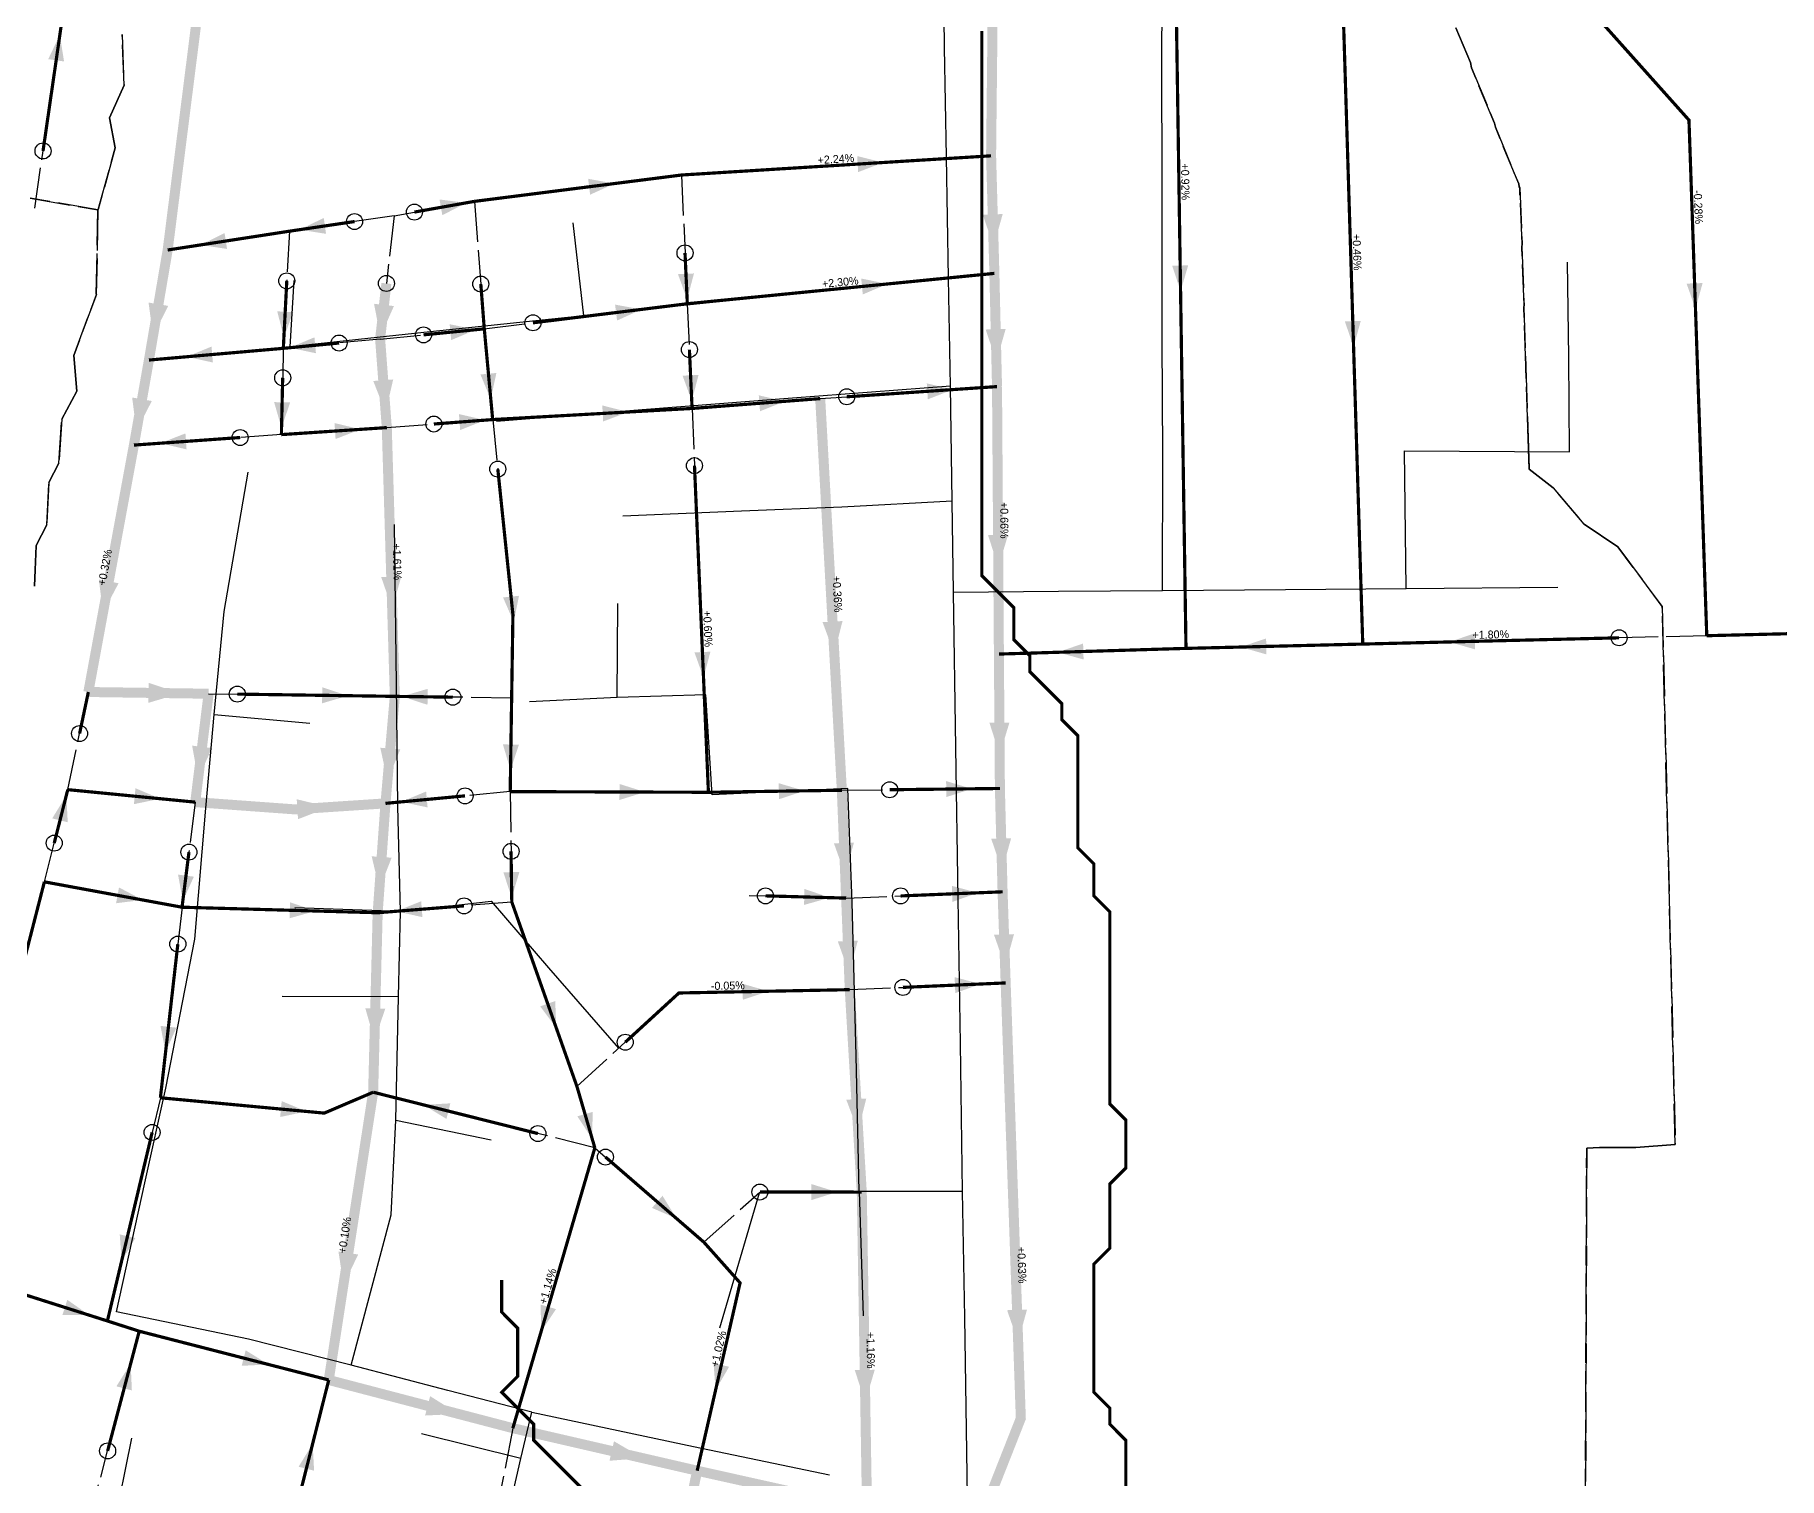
# Model space of a CAD drawing. Header units: metres. Extents: x 442821 to 452274, y 2561971 to 2571293.
# Drawn here: x 450303.2 to 450739.3, y 2568943.6 to 2569304.2 of the extents above; entities that cross this region are included whole.
import ezdxf
from ezdxf.enums import TextEntityAlignment as Align

# ---------------------------------------------------------------- set-up
doc = ezdxf.new("R2010")
doc.units = ezdxf.units.M
doc.header["$LTSCALE"] = 8
doc.linetypes.add('DASHDOT', pattern=[3.556, 2.54, -0.508, 0, -0.508])
doc.linetypes.add('DASHED', pattern=[1.524, 1.27, -0.254])
for name, color, linetype in [('A_ARROWS', 7, 'Continuous'), ('A_BRANCH', 7, 'Continuous'), ('A_BUILT_2006', 252, 'Continuous'), ('A_CATCHMENTS', 7, 'Continuous'), ('A_GRADIENT', 8, 'Continuous'), ('A_HEAD_GAP', 8, 'Continuous'), ('A_HEADS', 8, 'Continuous'), ('A_LATERAL', 7, 'Continuous'), ('A_STREAMS', 5, 'Continuous'), ('A_SUBMAIN', 7, 'Continuous')]:
    doc.layers.add(name, color=color, linetype=linetype)

msp = doc.modelspace()

# ---------------------------------------------------------------- linework, layer by layer
at = {"layer": 'A_ARROWS', "color": 3}
msp.add_solid([(450309.47, 2569304.18), (450310.53, 2569297.56), (450306.57, 2569298.13)], dxfattribs=at)
at = {"layer": 'A_ARROWS', "color": 1}
for points in [[(450515.31, 2569272.31), (450509.05, 2569269.91), (450508.8, 2569273.91)], [(450448.14, 2569267.05), (450442.04, 2569264.26), (450441.54, 2569268.23)], [(450411.04, 2569262.22), (450405.09, 2569259.13), (450404.39, 2569263.07)], [(450369.41, 2569255.52), (450375.45, 2569258.44), (450376.03, 2569254.48)], [(450542.91, 2569251.36), (450540.19, 2569259.28), (450545.18, 2569259.42)], [(450344.64, 2569251.71), (450350.66, 2569254.66), (450351.27, 2569250.71)], [(450589.64, 2569240.16), (450587.55, 2569246.53), (450591.55, 2569246.59)], [(450466.29, 2569238.09), (450464, 2569244.4), (450468, 2569244.58)], [(450516.37, 2569241.96), (450510.2, 2569239.34), (450509.81, 2569243.32)], [(450332.77, 2569229.01), (450331.65, 2569237.31), (450336.58, 2569236.47)], [(450389.61, 2569228.77), (450388.02, 2569237), (450392.99, 2569236.44)], [(450454.88, 2569235.59), (450448.77, 2569232.82), (450448.28, 2569236.79)], [(450365.49, 2569228.62), (450363.82, 2569235.11), (450367.81, 2569234.91)], [(450632.9, 2569226.27), (450630.7, 2569232.61), (450634.7, 2569232.73)], [(450366.94, 2569226.02), (450373.12, 2569228.62), (450373.5, 2569224.64)], [(450413.48, 2569230.54), (450407.31, 2569227.92), (450406.92, 2569231.9)], [(450543.61, 2569222.63), (450540.92, 2569230.57), (450545.92, 2569230.69)], [(450341.19, 2569223.76), (450347.4, 2569226.31), (450347.74, 2569222.33)], [(450417.2, 2569213.16), (450414.62, 2569219.34), (450418.61, 2569219.71)], [(450467.44, 2569212.74), (450465.15, 2569219.04), (450469.15, 2569219.22)], [(450390.92, 2569209.92), (450387.82, 2569217.71), (450392.81, 2569218.09)], [(450532.72, 2569215.56), (450526.47, 2569213.13), (450526.2, 2569217.12)], [(450328.62, 2569205.27), (450327.55, 2569213.58), (450332.47, 2569212.71)], [(450364.89, 2569205.99), (450363.04, 2569212.43), (450367.04, 2569212.34)], [(450451.58, 2569209.96), (450445.3, 2569207.6), (450445.08, 2569211.6)], [(450490.73, 2569212.63), (450484.51, 2569210.15), (450484.2, 2569214.13)], [(450384.66, 2569205.63), (450378.41, 2569203.21), (450378.14, 2569207.2)], [(450415.78, 2569207.93), (450409.55, 2569205.45), (450409.25, 2569209.44)], [(450334.63, 2569202.17), (450340.87, 2569204.61), (450341.15, 2569200.62)], [(450544.08, 2569171.21), (450541.52, 2569179.19), (450546.52, 2569179.22)], [(450320.25, 2569159.76), (450319.24, 2569168.08), (450324.16, 2569167.17)], [(450392.56, 2569160.77), (450389.82, 2569168.69), (450394.82, 2569168.84)], [(450422.93, 2569157.46), (450420.28, 2569163.62), (450424.26, 2569164.03)], [(450503.08, 2569149.6), (450500.14, 2569157.45), (450505.14, 2569157.72)], [(450656.83, 2569152.49), (450663.18, 2569154.65), (450663.27, 2569150.65)], [(450470.39, 2569143.58), (450468.12, 2569149.89), (450472.11, 2569150.06)], [(450558.94, 2569149.92), (450565.28, 2569152.11), (450565.4, 2569148.11)], [(450604.68, 2569151.22), (450611.03, 2569153.38), (450611.12, 2569149.38)], [(450339.63, 2569139.66), (450331.6, 2569137.28), (450331.67, 2569142.28)], [(450381.46, 2569139.07), (450375.03, 2569137.16), (450375.09, 2569141.16)], [(450395.01, 2569138.88), (450401.44, 2569140.79), (450401.38, 2569136.79)], [(450544.42, 2569124.32), (450541.86, 2569132.3), (450546.86, 2569132.33)], [(450344.04, 2569118.34), (450342.54, 2569126.59), (450347.5, 2569125.98)], [(450391.38, 2569117.88), (450389.58, 2569126.06), (450394.56, 2569125.63)], [(450422.14, 2569120.46), (450420.24, 2569126.89), (450424.24, 2569126.83)], [(450334.55, 2569113.32), (450327.99, 2569111.96), (450328.38, 2569115.94)], [(450394.85, 2569112.54), (450401.04, 2569115.13), (450401.41, 2569111.15)], [(450455.79, 2569114.99), (450449.38, 2569113.01), (450449.39, 2569117.01)], [(450495.62, 2569115.3), (450489.26, 2569113.2), (450489.19, 2569117.2)], [(450537.46, 2569115.8), (450531.08, 2569113.73), (450531.04, 2569117.73)], [(450311.09, 2569114.13), (450311.45, 2569107.43), (450307.57, 2569108.41)], [(450376.84, 2569111.23), (450369.02, 2569108.21), (450368.69, 2569113.19)], [(450505.81, 2569094.27), (450502.99, 2569102.17), (450507.99, 2569102.37)], [(450545.01, 2569095.39), (450542.31, 2569103.32), (450547.3, 2569103.45)], [(450389.36, 2569090.77), (450387.43, 2569098.93), (450392.42, 2569098.58)], [(450340.21, 2569087.75), (450339.03, 2569094.35), (450342.99, 2569093.85)], [(450422.44, 2569088.57), (450420.35, 2569094.94), (450424.35, 2569095)], [(450330.19, 2569088.02), (450323.53, 2569087.21), (450324.26, 2569091.15)], [(450501.97, 2569088.6), (450495.52, 2569086.78), (450495.63, 2569090.78)], [(450538.95, 2569089.81), (450532.63, 2569087.55), (450532.47, 2569091.55)], [(450373.37, 2569085.27), (450366.91, 2569083.45), (450367.03, 2569087.45)], [(450393.58, 2569085.2), (450399.8, 2569087.7), (450400.12, 2569083.72)], [(450545.78, 2569071.4), (450543.01, 2569079.31), (450548.01, 2569079.48)], [(450506.78, 2569069.76), (450503.97, 2569077.66), (450508.96, 2569077.85)], [(450486.58, 2569065.21), (450480.22, 2569063.09), (450480.15, 2569067.09)], [(450539.64, 2569067.02), (450533.33, 2569064.75), (450533.16, 2569068.74)], [(450433.57, 2569056.07), (450429.55, 2569061.44), (450433.32, 2569062.77)], [(450388.13, 2569052.92), (450385.83, 2569060.98), (450390.83, 2569060.86)], [(450335.9, 2569049.98), (450334.64, 2569056.56), (450338.61, 2569056.11)], [(450371.11, 2569035.18), (450364.55, 2569033.78), (450364.93, 2569037.76)], [(450400.39, 2569036.82), (450407.09, 2569037.2), (450406.12, 2569033.32)], [(450509.04, 2569030.26), (450506.08, 2569038.1), (450511.07, 2569038.4)], [(450442.55, 2569028.36), (450438.84, 2569033.95), (450442.68, 2569035.07)], [(450463.66, 2569008.4), (450457.51, 2569011.07), (450460.13, 2569014.1)], [(450503.76, 2569015.03), (450497.36, 2569013.03), (450497.36, 2569017.03)], [(450324.91, 2568997.77), (450324.45, 2569004.46), (450328.34, 2569003.54)], [(450380.38, 2568991.9), (450379.13, 2569000.18), (450384.07, 2568999.42)], [(450316.83, 2568984.26), (450310.12, 2568984.3), (450311.33, 2568988.11)], [(450429.79, 2568980.21), (450429.67, 2568986.91), (450433.51, 2568985.79)], [(450549.04, 2568977.6), (450546.27, 2568985.51), (450551.26, 2568985.68)], [(450361.63, 2568971.95), (450354.93, 2568971.61), (450355.93, 2568975.49)], [(450327.18, 2568972.16), (450327.48, 2568965.47), (450323.62, 2568966.49)], [(450473.41, 2568965.58), (450472.89, 2568972.27), (450476.79, 2568971.38)], [(450510.82, 2568962.58), (450508.19, 2568970.53), (450513.19, 2568970.62)], [(450409.15, 2568959.58), (450400.78, 2568959.19), (450402.04, 2568964.03)], [(450372.67, 2568952.11), (450373.04, 2568945.41), (450369.16, 2568946.39)], [(450455.24, 2568948.53), (450446.88, 2568947.89), (450448.01, 2568952.76)]]:
    msp.add_solid(points, dxfattribs=at)
at = {"layer": 'A_ARROWS', "color": 2}
msp.add_solid([(450718.37, 2569235.71), (450716.15, 2569242.04), (450720.15, 2569242.18)], dxfattribs=at)
at = {"layer": 'A_BRANCH', "color": 1, "const_width": 0.8}
for points in [[(450624.56, 2569367.79), (450588.2, 2569335.3), (450591, 2569150.89)], [(450465.76, 2569249.71), (450466.34, 2569237.01)], [(450366.21, 2569242.73), (450365.34, 2569225.87)], [(450414.71, 2569241.94), (450415.58, 2569230.74)], [(450427.75, 2569232.25), (450466.34, 2569237.01)], [(450466.86, 2569225.56), (450467.53, 2569210.85)], [(450365.18, 2569218.5), (450364.86, 2569204.31)], [(450506.19, 2569213.76), (450543.76, 2569216.31)], [(450418.96, 2569195.7), (450422.74, 2569159.32), (450422.42, 2569138.49)], [(450468.13, 2569196.55), (450471.61, 2569114.93)], [(450699.28, 2569153.53), (450635.19, 2569151.97)], [(450410.77, 2569114.04), (450390.88, 2569112.16)], [(450516.93, 2569115.57), (450544.48, 2569115.88)], [(450341.75, 2569099.98), (450340.02, 2569086.21)], [(450422.27, 2569100.17), (450422.46, 2569087.51)], [(450519.65, 2569089.03), (450545.15, 2569090.06)], [(450410.52, 2569086.55), (450388.93, 2569084.83)], [(450520.23, 2569066.18), (450545.92, 2569067.29)], [(450300.49, 2568989.46), (450321.36, 2568982.82)]]:
    msp.add_lwpolyline(points, dxfattribs=at)
at = {"layer": 'A_BRANCH', "color": 1, "linetype": 'DASHED', "const_width": 0.8}
for points in [[(450651.8, 2569338.61), (450630.08, 2569317.34), (450635.19, 2569151.97)], [(450398.11, 2569259.92), (450413.1, 2569262.59)], [(450383.14, 2569257.55), (450366.85, 2569255.14)], [(450400.39, 2569229.24), (450415.58, 2569230.74)], [(450379.28, 2569227.2), (450365.34, 2569225.87)], [(450402.97, 2569206.96), (450417.68, 2569208.07)], [(450354.55, 2569203.58), (450327.99, 2569201.69)], [(450314.41, 2569129.61), (450316.6, 2569139.99)], [(450353.84, 2569139.46), (450393.21, 2569138.9)], [(450407.72, 2569138.7), (450393.21, 2569138.9)], [(450308.07, 2569102.24), (450311.46, 2569115.59)], [(450284.45, 2569010.24), (450305.61, 2569092.55)], [(450338.97, 2569077), (450334.61, 2569038.59)], [(450450.83, 2569052.48), (450464.24, 2569064.78), (450506.95, 2569065.61)], [(450428.99, 2569029.65), (450387.8, 2569039.98)], [(450332.55, 2569029.93), (450321.36, 2568982.82)], [(450445.88, 2569023.78), (450470.47, 2569002.51)], [(450484.47, 2569015.04), (450509.95, 2569015.02)]]:
    msp.add_lwpolyline(points, dxfattribs=at)
at = {"layer": 'A_BUILT_2006', "color": 252}
for points in [[(450530.66, 2569301.06), (450530.31, 2569331.72)], [(450584.98, 2569301.37), (450585.28, 2569331.73)], [(450531.1, 2569273.72), (450530.66, 2569301.06)], [(450585.03, 2569263.02), (450584.98, 2569301.37)], [(450531.66, 2569243.42), (450531.1, 2569273.72)], [(450585.04, 2569228.08), (450585.03, 2569263.02)], [(450440.43, 2569234.03), (450437.81, 2569257.19)], [(450686.7, 2569223.69), (450686.35, 2569247.37)], [(450367.08, 2569226.27), (450368.03, 2569242.82)], [(450531.66, 2569243.42), (450496.91, 2569239.83)], [(450532.09, 2569216.42), (450531.66, 2569243.42)], [(450467.07, 2569236.74), (450440.43, 2569234.03)], [(450496.91, 2569239.83), (450467.07, 2569236.74)], [(450440.43, 2569234.03), (450400.43, 2569229.85)], [(450400.43, 2569229.85), (450367.08, 2569226.27)], [(450585.25, 2569199.37), (450585.04, 2569228.08)], [(450686.84, 2569199.98), (450686.7, 2569223.69)], [(450532.09, 2569216.42), (450492.59, 2569213.41)], [(450532.55, 2569187.64), (450532.09, 2569216.42)], [(450455.07, 2569210.49), (450418.63, 2569207.59)], [(450492.59, 2569213.41), (450455.07, 2569210.49)], [(450585.1, 2569165.37), (450585.25, 2569199.37)], [(450646.02, 2569165.83), (450645.66, 2569200.23)], [(450645.66, 2569200.23), (450686.84, 2569199.98)], [(450350.59, 2569160.12), (450356.57, 2569194.96)], [(450479.88, 2569185.14), (450450.25, 2569183.97)], [(450505, 2569186.22), (450479.88, 2569185.14)], [(450532.55, 2569187.64), (450505, 2569186.22)], [(450532.84, 2569164.94), (450532.55, 2569187.64)], [(450393.66, 2569141.94), (450393.1, 2569181.83)], [(450532.84, 2569164.94), (450559.16, 2569165.17)], [(450533.46, 2569126.11), (450532.84, 2569164.94)], [(450559.16, 2569165.17), (450585.1, 2569165.37)], [(450585.1, 2569165.37), (450615.86, 2569165.64)], [(450615.86, 2569165.64), (450646.02, 2569165.83)], [(450646.02, 2569165.83), (450683.99, 2569166.2)], [(450348.03, 2569134.35), (450350.59, 2569160.12)], [(450448.82, 2569138.58), (450448.95, 2569162.13)], [(450393.96, 2569111.39), (450393.66, 2569141.94)], [(450448.82, 2569138.58), (450426.86, 2569137.54)], [(450470.95, 2569139.32), (450448.82, 2569138.58)], [(450472.51, 2569114.3), (450470.95, 2569139.32)], [(450345.97, 2569111), (450348.03, 2569134.35)], [(450348.03, 2569134.35), (450372, 2569132.19)], [(450534.04, 2569088.31), (450533.46, 2569126.11)], [(450506.47, 2569115.9), (450472.51, 2569114.3)], [(450507.53, 2569087.45), (450506.47, 2569115.9)], [(450343.22, 2569078.19), (450345.97, 2569111)], [(450394.61, 2569085.11), (450393.96, 2569111.39)], [(450534.63, 2569052.12), (450534.04, 2569088.31)], [(450394.61, 2569085.11), (450368.23, 2569086.09)], [(450394.16, 2569063.82), (450394.61, 2569085.11)], [(450394.61, 2569085.11), (450417.27, 2569087.7)], [(450417.27, 2569087.7), (450431.67, 2569071.07)], [(450508.56, 2569049.06), (450507.53, 2569087.45)], [(450335.94, 2569040.98), (450343.22, 2569078.19)], [(450431.67, 2569071.07), (450449.12, 2569050.98)], [(450394.16, 2569063.82), (450365.09, 2569063.93)], [(450393.47, 2569033), (450394.16, 2569063.82)], [(450509.32, 2569015.14), (450508.56, 2569049.06)], [(450535.09, 2569015.18), (450534.63, 2569052.12)], [(450330.71, 2569017.34), (450335.94, 2569040.98)], [(450392.26, 2569009.32), (450393.47, 2569033)], [(450393.47, 2569033), (450417.29, 2569028.07)], [(450323.62, 2568985.07), (450330.71, 2569017.34)], [(450484.3, 2569014.72), (450474.35, 2568980.99)], [(450509.32, 2569015.14), (450484.3, 2569014.72)], [(450535.09, 2569015.18), (450509.32, 2569015.14)], [(450509.32, 2569015.14), (450510.3, 2568984.12)], [(450535.69, 2568983.7), (450535.09, 2569015.18)], [(450382.32, 2568971.79), (450392.26, 2569009.32)], [(450356.61, 2568978.31), (450323.62, 2568985.07)], [(450536.39, 2568938.88), (450535.69, 2568983.7)], [(450382.32, 2568971.79), (450356.61, 2568978.31)], [(450406.46, 2568965.46), (450382.32, 2568971.79)], [(450427.47, 2568960.04), (450406.46, 2568965.46)], [(450424.74, 2568948.47), (450427.47, 2568960.04)], [(450427.47, 2568960.04), (450467.89, 2568951.44)], [(450322.89, 2568930.9), (450327.44, 2568953.53)], [(450424.74, 2568948.47), (450399.85, 2568954.62)], [(450467.89, 2568951.44), (450501.84, 2568944.4)], [(450420, 2568927.63), (450424.74, 2568948.47)]]:
    msp.add_lwpolyline(points, dxfattribs=at)
at = {"layer": 'A_CATCHMENTS', "color": 3, "linetype": 'DASHED'}
msp.add_lwpolyline([(450325.02, 2569304.28), (450325.53, 2569291.6), (450321.9, 2569283.43), (450323.3, 2569275.97), (450319.08, 2569260.59), (450319, 2569260.49), (450302.02, 2569263.37)], dxfattribs=at)
at = {"layer": 'A_CATCHMENTS', "color": 1, "linetype": 'DASHED'}
for points in [[(450303.16, 2569166.4), (450303.58, 2569176.56), (450306.21, 2569181.79), (450306.76, 2569192.38), (450309.26, 2569197.18), (450309.94, 2569208.2), (450313.71, 2569215.16), (450312.94, 2569224.06), (450318.63, 2569239.32), (450318.59, 2569239.44), (450319, 2569260.49), (450319.08, 2569260.59), (450323.3, 2569275.97), (450321.9, 2569283.43), (450325.53, 2569291.6), (450325.02, 2569304.28)], [(450658.45, 2569305.99), (450662.16, 2569297.26), (450662.36, 2569296), (450668.16, 2569282.1), (450668.35, 2569281.11), (450674.17, 2569266.95), (450674.33, 2569266.22), (450674.42, 2569266.01), (450675.03, 2569252), (450674.92, 2569251.17), (450675.51, 2569236.7), (450675.43, 2569236.11), (450675.99, 2569221.41), (450675.94, 2569221.05), (450676.47, 2569206.11), (450676.46, 2569206), (450676.79, 2569195.67), (450682.79, 2569191.02), (450690.57, 2569181.91), (450698.99, 2569176.26), (450710.05, 2569161.33), (450713.32, 2569026.89), (450703.46, 2569026.2), (450694.36, 2569026.18), (450691.18, 2569025.98), (450690.7, 2568886.98)]]:
    msp.add_lwpolyline(points, dxfattribs=at)
at = {"layer": 'A_CATCHMENTS', "color": 2, "linetype": 'DASHED'}
for points in [[(450690.7, 2568886.98), (450691.18, 2569025.98), (450694.36, 2569026.18), (450703.46, 2569026.2), (450713.32, 2569026.89), (450710.05, 2569161.33), (450698.99, 2569176.26), (450690.57, 2569181.91), (450682.79, 2569191.02), (450676.79, 2569195.67), (450676.46, 2569206), (450676.47, 2569206.11), (450675.94, 2569221.05), (450675.99, 2569221.41), (450675.43, 2569236.11), (450675.51, 2569236.7), (450674.92, 2569251.17), (450675.03, 2569252), (450674.42, 2569266.01), (450674.33, 2569266.22), (450674.17, 2569266.95), (450668.35, 2569281.11), (450668.16, 2569282.1), (450662.36, 2569296), (450662.16, 2569297.26), (450658.45, 2569305.99)], [(450302.02, 2569263.37), (450319, 2569260.49), (450318.59, 2569239.44), (450318.63, 2569239.32), (450312.94, 2569224.06), (450313.71, 2569215.16), (450309.94, 2569208.2), (450309.26, 2569197.18), (450306.76, 2569192.38), (450306.21, 2569181.79), (450303.58, 2569176.56), (450303.16, 2569166.4)]]:
    msp.add_lwpolyline(points, dxfattribs=at)
at = {"layer": 'A_HEAD_GAP', "color": 8, "linetype": 'DASHED'}
for points in [[(450303.2, 2569260.93), (450305.27, 2569275.19)], [(450464.88, 2569269.18), (450465.76, 2569249.71)], [(450413.1, 2569262.59), (450414.71, 2569241.94)], [(450393.03, 2569259.01), (450383.14, 2569257.55)], [(450393.03, 2569259.01), (450391.11, 2569242.09)], [(450393.03, 2569259.01), (450398.11, 2569259.92)], [(450366.85, 2569255.14), (450366.21, 2569242.73)], [(450466.34, 2569237.01), (450466.86, 2569225.56)], [(450415.58, 2569230.74), (450427.75, 2569232.25)], [(450389.54, 2569228.18), (450379.28, 2569227.2)], [(450389.54, 2569228.18), (450400.39, 2569229.24)], [(450365.34, 2569225.87), (450365.18, 2569218.5)], [(450467.53, 2569210.85), (450468.13, 2569196.55)], [(450499.56, 2569213.31), (450506.19, 2569213.76)], [(450391.21, 2569206.06), (450402.97, 2569206.96)], [(450417.68, 2569208.07), (450418.96, 2569195.7)], [(450364.86, 2569204.31), (450354.55, 2569203.58)], [(450721.19, 2569154.06), (450699.28, 2569153.53)], [(450346.66, 2569139.56), (450353.84, 2569139.46)], [(450422.42, 2569138.49), (450407.72, 2569138.7)], [(450311.46, 2569115.59), (450314.41, 2569129.61)], [(450422.06, 2569115.1), (450410.77, 2569114.04)], [(450422.06, 2569115.1), (450422.27, 2569100.17)], [(450504.97, 2569115.44), (450516.93, 2569115.57)], [(450343.32, 2569112.47), (450341.75, 2569099.98)], [(450305.61, 2569092.55), (450308.07, 2569102.24)], [(450481.76, 2569089.17), (450485.88, 2569089.05)], [(450506.04, 2569088.49), (450519.65, 2569089.03)], [(450340.02, 2569086.21), (450338.97, 2569077)], [(450422.46, 2569087.51), (450410.52, 2569086.55)], [(450506.95, 2569065.61), (450520.23, 2569066.18)], [(450438.75, 2569041.4), (450450.83, 2569052.48)], [(450334.61, 2569038.59), (450332.55, 2569029.93)], [(450443.22, 2569026.07), (450428.99, 2569029.65)], [(450443.22, 2569026.07), (450445.88, 2569023.78)], [(450470.47, 2569002.51), (450484.47, 2569015.04)], [(450422.72, 2568956.03), (450418.99, 2568937.06)], [(450316.58, 2568932.02), (450321.42, 2568950.35)]]:
    msp.add_lwpolyline(points, dxfattribs=at)
at = {"layer": 'A_HEADS', "color": 3}
msp.add_circle((450305.27, 2569275.19), 2, dxfattribs=at)
at = {"layer": 'A_HEADS', "color": 1}
for centre in [(450383.14, 2569257.55), (450398.11, 2569259.92), (450465.76, 2569249.71), (450366.21, 2569242.73), (450391.11, 2569242.09), (450414.71, 2569241.94), (450427.75, 2569232.25), (450379.28, 2569227.2), (450400.39, 2569229.24), (450466.86, 2569225.56), (450365.18, 2569218.5), (450506.19, 2569213.76), (450402.97, 2569206.96), (450354.55, 2569203.58), (450418.96, 2569195.7), (450468.13, 2569196.55), (450699.28, 2569153.53), (450353.84, 2569139.46), (450407.72, 2569138.7), (450314.41, 2569129.61), (450410.77, 2569114.04), (450516.93, 2569115.57), (450308.07, 2569102.24), (450341.75, 2569099.98), (450422.27, 2569100.17), (450410.52, 2569086.55), (450485.88, 2569089.05), (450519.65, 2569089.03), (450338.97, 2569077), (450520.23, 2569066.18), (450450.83, 2569052.48), (450332.55, 2569029.93), (450428.99, 2569029.65), (450445.88, 2569023.78), (450484.47, 2569015.04), (450321.42, 2568950.35)]:
    msp.add_circle(centre, 2, dxfattribs=at)
at = {"layer": 'A_LATERAL', "color": 2, "linetype": 'DASHDOT', "const_width": 0.8}
for points in [[(450659.88, 2569346.54), (450716.74, 2569282.9), (450721.19, 2569154.06)], [(450721.19, 2569154.06), (450799.64, 2569155.97)]]:
    msp.add_lwpolyline(points, dxfattribs=at)
at = {"layer": 'A_LATERAL', "color": 3, "linetype": 'DASHDOT', "const_width": 0.8}
msp.add_lwpolyline([(450305.27, 2569275.19), (450311.32, 2569316.91)], dxfattribs=at)
at = {"layer": 'A_LATERAL', "color": 1, "const_width": 0.8}
for points in [[(450464.88, 2569269.18), (450542.28, 2569273.98)], [(450413.1, 2569262.59), (450464.88, 2569269.18)], [(450366.85, 2569255.14), (450336.43, 2569250.44)], [(450466.34, 2569237.01), (450543.1, 2569244.6)], [(450415.58, 2569230.74), (450417.68, 2569208.07)], [(450417.68, 2569208.07), (450467.53, 2569210.85)], [(450467.53, 2569210.85), (450499.56, 2569213.31)], [(450635.19, 2569151.97), (450591, 2569150.89)], [(450422.42, 2569138.49), (450422.06, 2569115.1)], [(450311.46, 2569115.59), (450343.32, 2569112.47)], [(450471.61, 2569114.93), (450504.97, 2569115.44)], [(450305.61, 2569092.55), (450340.02, 2569086.21)], [(450485.88, 2569089.05), (450506.04, 2569088.49)], [(450340.02, 2569086.21), (450388.93, 2569084.83)], [(450422.46, 2569087.51), (450438.75, 2569041.4)], [(450334.61, 2569038.59), (450375.57, 2569034.76), (450387.8, 2569039.98)], [(450438.75, 2569041.4), (450443.22, 2569026.07)], [(450443.22, 2569026.07), (450422.72, 2568956.03)], [(450470.47, 2569002.51), (450479.53, 2568992.34), (450468.8, 2568945.4)], [(450321.36, 2568982.82), (450329.32, 2568980.26)], [(450321.42, 2568950.35), (450329.32, 2568980.26)], [(450329.32, 2568980.26), (450376.7, 2568968.07)], [(450364.16, 2568918.47), (450376.7, 2568968.07)]]:
    msp.add_lwpolyline(points, dxfattribs=at)
at = {"layer": 'A_LATERAL', "color": 1, "linetype": 'DASHED', "const_width": 0.8}
for points in [[(450365.34, 2569225.87), (450331.74, 2569222.94)], [(450591, 2569150.89), (450544.23, 2569149.47)], [(450422.06, 2569115.1), (450471.61, 2569114.93)]]:
    msp.add_lwpolyline(points, dxfattribs=at)
at = {"layer": 'A_LATERAL', "color": 1, "linetype": 'DASHDOT', "const_width": 0.8}
msp.add_lwpolyline([(450364.86, 2569204.31), (450391.21, 2569206.06)], dxfattribs=at)
at = {"layer": 'A_STREAMS', "color": 5, "const_width": 0.8}
for points in [[(450539.96, 2569305.13), (450539.96, 2569301.13), (450539.96, 2569297.12), (450539.96, 2569293.12), (450539.96, 2569289.12), (450539.96, 2569285.12), (450539.96, 2569281.12), (450539.96, 2569277.12), (450539.96, 2569273.12), (450539.96, 2569269.11), (450539.96, 2569265.11), (450539.96, 2569261.11), (450539.96, 2569257.11), (450539.96, 2569253.11), (450539.96, 2569249.11), (450539.96, 2569245.11), (450539.96, 2569241.1), (450539.96, 2569237.1), (450539.96, 2569233.1), (450539.96, 2569229.1), (450539.96, 2569225.1), (450539.96, 2569221.1), (450539.96, 2569217.1), (450539.96, 2569213.1), (450539.96, 2569209.09), (450539.96, 2569205.09), (450539.96, 2569201.09), (450539.96, 2569197.09), (450539.96, 2569193.09), (450539.96, 2569189.09), (450539.96, 2569185.09), (450539.96, 2569181.08), (450539.96, 2569177.08), (450539.96, 2569173.08), (450539.96, 2569169.08), (450543.96, 2569165.08), (450547.96, 2569161.08), (450547.96, 2569157.08), (450547.96, 2569153.07), (450551.97, 2569149.07), (450551.97, 2569145.07), (450555.97, 2569141.07), (450559.97, 2569137.07), (450559.97, 2569133.07), (450563.97, 2569129.07), (450563.97, 2569125.06), (450563.97, 2569121.06), (450563.97, 2569117.06), (450563.97, 2569113.06), (450563.97, 2569109.06), (450563.97, 2569105.06), (450563.97, 2569101.06), (450567.97, 2569097.05), (450567.97, 2569093.05), (450567.97, 2569089.05), (450571.97, 2569085.05), (450571.97, 2569081.05), (450571.97, 2569077.05), (450571.97, 2569073.05), (450571.97, 2569069.04), (450571.97, 2569065.04), (450571.97, 2569061.04), (450571.97, 2569057.04), (450571.97, 2569053.04), (450571.97, 2569049.04), (450571.97, 2569045.04), (450571.97, 2569041.04), (450571.97, 2569037.03), (450575.97, 2569033.03), (450575.97, 2569029.03), (450575.97, 2569025.03), (450575.97, 2569021.03), (450571.97, 2569017.03), (450571.97, 2569013.03), (450571.97, 2569009.02), (450571.97, 2569005.02), (450571.97, 2569001.02), (450567.97, 2568997.02), (450567.97, 2568993.02), (450567.97, 2568989.02), (450567.97, 2568985.02), (450567.97, 2568981.01), (450567.97, 2568977.01), (450567.97, 2568973.01), (450567.97, 2568969.01), (450567.97, 2568965.01), (450571.97, 2568961.01), (450571.97, 2568957.01), (450575.97, 2568953), (450575.97, 2568949), (450575.97, 2568945), (450575.97, 2568941)], [(450419.95, 2568993.02), (450419.95, 2568989.02), (450419.95, 2568985.02), (450423.95, 2568981.01), (450423.95, 2568977.01), (450423.95, 2568973.01), (450423.95, 2568969.01), (450419.95, 2568965.01), (450423.95, 2568961.01), (450427.95, 2568957.01), (450427.95, 2568953), (450431.95, 2568949), (450435.95, 2568945), (450439.95, 2568941)]]:
    msp.add_lwpolyline(points, dxfattribs=at)
at = {"layer": 'A_SUBMAIN', "color": 1, "const_width": 2.5}
for points in [[(450352.2, 2569454.85), (450348.96, 2569349.7), (450336.43, 2569250.44)], [(450543.23, 2569362.05), (450542.28, 2569273.98)], [(450542.28, 2569273.98), (450543.1, 2569244.6)], [(450336.43, 2569250.44), (450331.74, 2569222.94)], [(450391.11, 2569242.09), (450389.54, 2569228.18)], [(450389.54, 2569228.18), (450391.21, 2569206.06)], [(450331.74, 2569222.94), (450327.99, 2569201.69)], [(450543.76, 2569216.31), (450544.23, 2569149.47)], [(450391.21, 2569206.06), (450393.21, 2569138.9)], [(450316.6, 2569139.99), (450346.66, 2569139.56)], [(450346.66, 2569139.56), (450343.32, 2569112.47)], [(450393.21, 2569138.9), (450390.88, 2569112.16)], [(450544.48, 2569115.88), (450545.15, 2569090.06)], [(450343.32, 2569112.47), (450368.22, 2569110.66), (450390.88, 2569112.16)], [(450390.88, 2569112.16), (450388.93, 2569084.83)], [(450506.04, 2569088.49), (450506.95, 2569065.61)], [(450545.15, 2569090.06), (450545.92, 2569067.29)], [(450388.93, 2569084.83), (450387.8, 2569039.98)], [(450545.92, 2569067.29), (450549.71, 2568958.5), (450537.82, 2568928.37)], [(450509.95, 2569015.02), (450511.26, 2568935.94)], [(450376.7, 2568968.07), (450422.72, 2568956.03)], [(450468.8, 2568945.4), (450511.26, 2568935.94)]]:
    msp.add_lwpolyline(points, dxfattribs=at)
at = {"layer": 'A_SUBMAIN', "color": 1, "linetype": 'DASHED', "const_width": 2.5}
for points in [[(450543.1, 2569244.6), (450543.76, 2569216.31)], [(450499.56, 2569213.31), (450504.97, 2569115.44)], [(450327.99, 2569201.69), (450316.6, 2569139.99)], [(450544.23, 2569149.47), (450544.48, 2569115.88)], [(450504.97, 2569115.44), (450506.04, 2569088.49)], [(450506.95, 2569065.61), (450509.95, 2569015.02)], [(450387.8, 2569039.98), (450376.7, 2568968.07)]]:
    msp.add_lwpolyline(points, dxfattribs=at)
at = {"layer": 'A_SUBMAIN', "color": 1, "linetype": 'DASHDOT', "const_width": 2.5}
for points in [[(450422.72, 2568956.03), (450468.8, 2568945.4)], [(450457.23, 2568890.22), (450468.8, 2568945.4)]]:
    msp.add_lwpolyline(points, dxfattribs=at)

# ---------------------------------------------------------------- texts
at = {"layer": 'A_GRADIENT', "color": 1}
for s, rotation, p in [('+2.24%', 3.5472, (450503.58, 2569271.58)), ('+0.92%', -89.1298, (450589.23, 2569267.47)), ('+0.46%', -88.2307, (450632.17, 2569249.85)), ('+2.30%', 5.6524, (450504.72, 2569240.81)), ('+0.66%', -89.5955, (450543.99, 2569182.89)), ('+0.32%', 79.5341, (450322.3, 2569170.84)), ('+1.61%', -88.2952, (450392.21, 2569172.48)), ('+0.36%', -86.8365, (450502.27, 2569164.38)), ('+0.60%', -87.5627, (450469.87, 2569155.74)), ('+1.80%', 1.3943, (450667.23, 2569152.75)), ('-0.05%', 1.1046, (450476.49, 2569065.02)), ('+0.10%', 81.2291, (450382.25, 2569004.03)), ('+0.63%', -88.005, (450548.38, 2568996.71)), ('+1.14%', 73.6823, (450432.97, 2568991.05)), ('+1.02%', 77.1277, (450475.68, 2568975.51)), ('+1.16%', -89.0509, (450510.6, 2568975.48))]:
    msp.add_text(s, height=2, rotation=rotation, dxfattribs=at).set_placement(p, align=Align.BOTTOM_CENTER)
at = {"layer": 'A_GRADIENT', "color": 2}
msp.add_text('-0.28%', height=2, rotation=-88.0232, dxfattribs=at).set_placement((450717.49, 2569261.12), align=Align.BOTTOM_CENTER)

doc.saveas('drawing.dxf')
